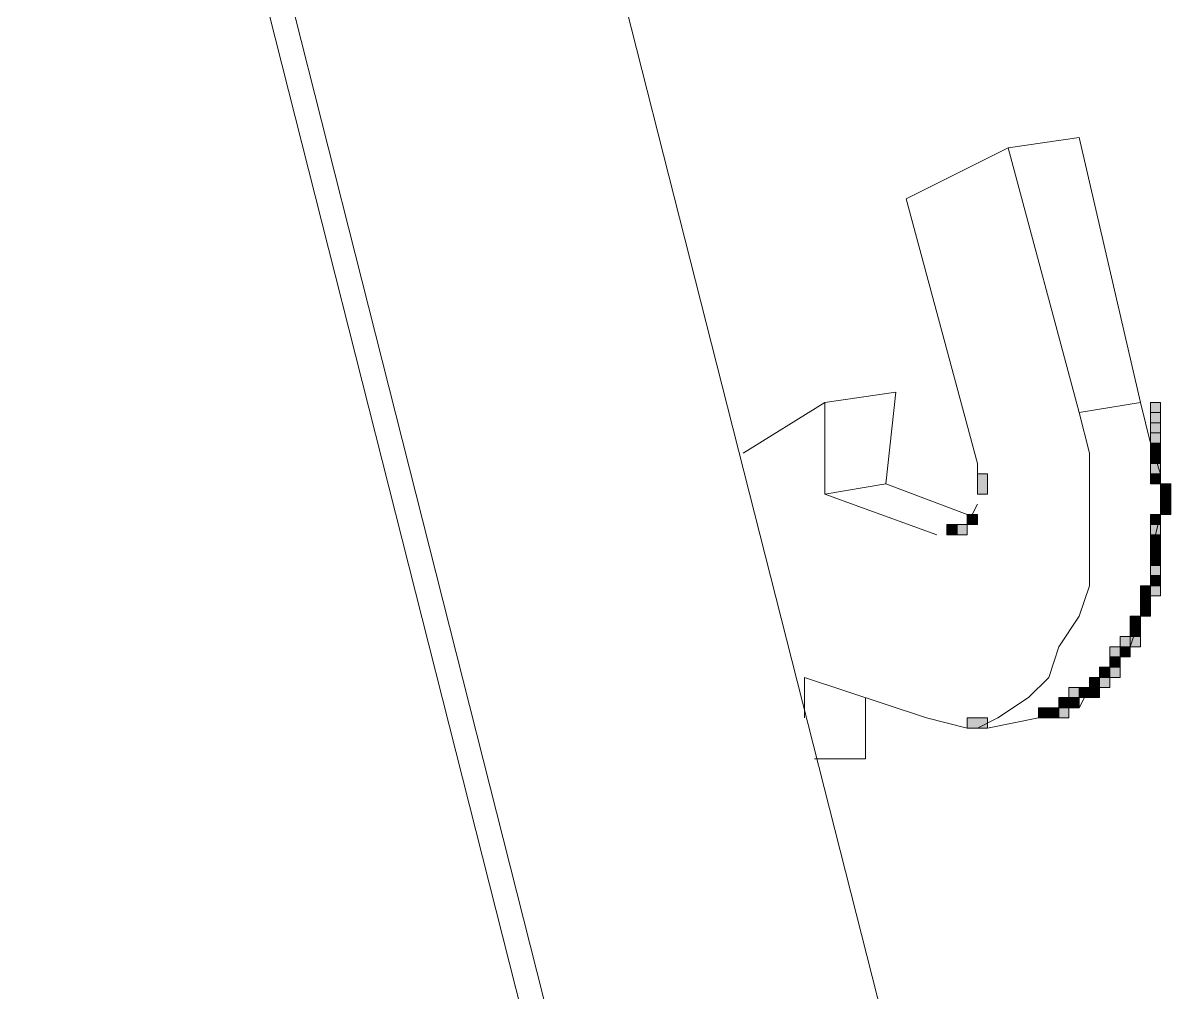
# Model space of a CAD drawing. Header units: inches. Extents: x 11 to 682, y 148 to 1119.
# Drawn here: x 596.9 to 603.69, y 363.24 to 368.96 of the extents above; entities that cross this region are included whole.
import ezdxf

# ---------------------------------------------------------------- set-up
doc = ezdxf.new("R2010")
doc.units = ezdxf.units.IN
doc.header["$MEASUREMENT"] = 0
doc.layers.add('图层 1', color=7, linetype='Continuous')

msp = doc.modelspace()

# ---------------------------------------------------------------- hatches: boundary and pattern name
at = {"layer": '图层 1', "true_color": 0xffffff}
h = msp.add_hatch(color=7, dxfattribs=at)
h.dxf.hatch_style = 2
h.paths.add_polyline_path([(603.54, 366.5996), (603.5996, 366.5996), (603.5996, 366.7197), (603.54, 366.7197)])
h = msp.add_hatch(color=7, dxfattribs=at)
h.dxf.hatch_style = 2
h.paths.add_polyline_path([(603.54, 366.54), (603.5996, 366.54), (603.5996, 366.6602), (603.54, 366.6602)])
h = msp.add_hatch(color=7, dxfattribs=at)
h.dxf.hatch_style = 2
h.paths.add_polyline_path([(603.54, 366.4805), (603.5996, 366.4805), (603.5996, 366.5996), (603.54, 366.5996)])
h = msp.add_hatch(color=7, dxfattribs=at)
h.dxf.hatch_style = 2
h.paths.add_polyline_path([(603.54, 366.4199), (603.5996, 366.4199), (603.5996, 366.54), (603.54, 366.54)])
h = msp.add_hatch(color=7, dxfattribs=at)
h.dxf.hatch_style = 2
h.paths.add_polyline_path([(603.54, 366.3604), (603.5996, 366.3604), (603.5996, 366.4805), (603.54, 366.4805)])
h = msp.add_hatch(color=7, dxfattribs=at)
h.dxf.hatch_style = 2
h.paths.add_polyline_path([(603.54, 366.4199), (603.5996, 366.4199), (603.5996, 366.4805), (603.54, 366.4805)])
h = msp.add_hatch(color=7, dxfattribs=at)
h.dxf.hatch_style = 2
h.paths.add_polyline_path([(603.54, 366.4199), (603.5996, 366.4199), (603.5996, 366.4805), (603.54, 366.4805)])
h = msp.add_hatch(color=7, dxfattribs=at)
h.dxf.hatch_style = 2
h.paths.add_polyline_path([(603.54, 366.4199), (603.5996, 366.4199), (603.5996, 366.4805), (603.54, 366.4805)])
h = msp.add_hatch(color=7, dxfattribs=at)
h.dxf.hatch_style = 2
h.paths.add_polyline_path([(603.54, 366.4199), (603.5996, 366.4199), (603.5996, 366.4805), (603.54, 366.4805)])
h = msp.add_hatch(color=7, dxfattribs=at)
h.dxf.hatch_style = 2
h.paths.add_polyline_path([(603.54, 366.4199), (603.5996, 366.4199), (603.5996, 366.4805), (603.54, 366.4805)])
h = msp.add_hatch(color=7, dxfattribs=at)
h.dxf.hatch_style = 2
h.paths.add_polyline_path([(603.54, 366.2402), (603.5996, 366.2402), (603.5996, 366.4199), (603.54, 366.4199)])
h = msp.add_hatch(color=7, dxfattribs=at)
h.dxf.hatch_style = 2
h.paths.add_polyline_path([(603.54, 366.3604), (603.5996, 366.3604), (603.5996, 366.4199), (603.54, 366.4199)])
h = msp.add_hatch(color=7, dxfattribs=at)
h.dxf.hatch_style = 2
h.paths.add_polyline_path([(603.54, 366.3604), (603.5996, 366.3604), (603.5996, 366.4199), (603.54, 366.4199)])
h = msp.add_hatch(color=7, dxfattribs=at)
h.dxf.hatch_style = 2
h.paths.add_polyline_path([(602.5195, 366.1797), (602.5801, 366.1797), (602.5801, 366.2998), (602.5195, 366.2998)])
h = msp.add_hatch(color=7, dxfattribs=at)
h.dxf.hatch_style = 2
h.paths.add_polyline_path([(603.54, 366.2402), (603.5996, 366.2402), (603.5996, 366.2998), (603.54, 366.2998)])
h = msp.add_hatch(color=7, dxfattribs=at)
h.dxf.hatch_style = 2
h.paths.add_polyline_path([(603.5996, 366.1201), (603.6602, 366.1201), (603.6602, 366.2402), (603.5996, 366.2402)])
h = msp.add_hatch(color=7, dxfattribs=at)
h.dxf.hatch_style = 2
h.paths.add_polyline_path([(603.5996, 366.1797), (603.6602, 366.1797), (603.6602, 366.2402), (603.5996, 366.2402)])
h = msp.add_hatch(color=7, dxfattribs=at)
h.dxf.hatch_style = 2
h.paths.add_polyline_path([(603.5996, 366.1797), (603.6602, 366.1797), (603.6602, 366.2402), (603.5996, 366.2402)])
h = msp.add_hatch(color=7, dxfattribs=at)
h.dxf.hatch_style = 2
h.paths.add_polyline_path([(603.5996, 366.0596), (603.6602, 366.0596), (603.6602, 366.1797), (603.5996, 366.1797)])
h = msp.add_hatch(color=7, dxfattribs=at)
h.dxf.hatch_style = 2
h.paths.add_polyline_path([(603.5996, 366.1201), (603.6602, 366.1201), (603.6602, 366.1797), (603.5996, 366.1797)])
h = msp.add_hatch(color=7, dxfattribs=at)
h.dxf.hatch_style = 2
h.paths.add_polyline_path([(603.5996, 366.1201), (603.6602, 366.1201), (603.6602, 366.1797), (603.5996, 366.1797)])
h = msp.add_hatch(color=7, dxfattribs=at)
h.dxf.hatch_style = 2
h.paths.add_polyline_path([(603.5996, 366.1201), (603.6602, 366.1201), (603.6602, 366.1797), (603.5996, 366.1797)])
h = msp.add_hatch(color=7, dxfattribs=at)
h.dxf.hatch_style = 2
h.paths.add_polyline_path([(603.5996, 366.1201), (603.6602, 366.1201), (603.6602, 366.1797), (603.5996, 366.1797)])
h = msp.add_hatch(color=7, dxfattribs=at)
h.dxf.hatch_style = 2
h.paths.add_polyline_path([(603.5996, 366.1201), (603.6602, 366.1201), (603.6602, 366.1797), (603.5996, 366.1797)])
h = msp.add_hatch(color=7, dxfattribs=at)
h.dxf.hatch_style = 2
h.paths.add_polyline_path([(603.5996, 366.0596), (603.6602, 366.0596), (603.6602, 366.1201), (603.5996, 366.1201)])
h = msp.add_hatch(color=7, dxfattribs=at)
h.dxf.hatch_style = 2
h.paths.add_polyline_path([(603.5996, 366.0596), (603.6602, 366.0596), (603.6602, 366.1201), (603.5996, 366.1201)])
h = msp.add_hatch(color=7, dxfattribs=at)
h.dxf.hatch_style = 2
h.paths.add_polyline_path([(602.46, 366), (602.5195, 366), (602.5195, 366.0596), (602.46, 366.0596)])
h = msp.add_hatch(color=7, dxfattribs=at)
h.dxf.hatch_style = 2
h.paths.add_polyline_path([(602.46, 366), (602.5195, 366), (602.5195, 366.0596), (602.46, 366.0596)])
h = msp.add_hatch(color=7, dxfattribs=at)
h.dxf.hatch_style = 2
h.paths.add_polyline_path([(602.46, 366), (602.5195, 366), (602.5195, 366.0596), (602.46, 366.0596)])
h = msp.add_hatch(color=7, dxfattribs=at)
h.dxf.hatch_style = 2
h.paths.add_polyline_path([(602.46, 366), (602.5195, 366), (602.5195, 366.0596), (602.46, 366.0596)])
h = msp.add_hatch(color=7, dxfattribs=at)
h.dxf.hatch_style = 2
h.paths.add_polyline_path([(603.54, 365.8799), (603.5996, 365.8799), (603.5996, 366.0596), (603.54, 366.0596)])
h = msp.add_hatch(color=7, dxfattribs=at)
h.dxf.hatch_style = 2
h.paths.add_polyline_path([(603.54, 366), (603.5996, 366), (603.5996, 366.0596), (603.54, 366.0596)])
h = msp.add_hatch(color=7, dxfattribs=at)
h.dxf.hatch_style = 2
h.paths.add_polyline_path([(602.3398, 365.9404), (602.4004, 365.9404), (602.4004, 366), (602.3398, 366)])
h = msp.add_hatch(color=7, dxfattribs=at)
h.dxf.hatch_style = 2
h.paths.add_polyline_path([(602.3398, 365.9404), (602.46, 365.9404), (602.46, 366), (602.3398, 366)])
h = msp.add_hatch(color=7, dxfattribs=at)
h.dxf.hatch_style = 2
h.paths.add_polyline_path([(603.54, 365.8203), (603.5996, 365.8203), (603.5996, 365.9404), (603.54, 365.9404)])
h = msp.add_hatch(color=7, dxfattribs=at)
h.dxf.hatch_style = 2
h.paths.add_polyline_path([(603.54, 365.8799), (603.5996, 365.8799), (603.5996, 365.9404), (603.54, 365.9404)])
h = msp.add_hatch(color=7, dxfattribs=at)
h.dxf.hatch_style = 2
h.paths.add_polyline_path([(603.54, 365.8799), (603.5996, 365.8799), (603.5996, 365.9404), (603.54, 365.9404)])
h = msp.add_hatch(color=7, dxfattribs=at)
h.dxf.hatch_style = 2
h.paths.add_polyline_path([(603.54, 365.8799), (603.5996, 365.8799), (603.5996, 365.9404), (603.54, 365.9404)])
h = msp.add_hatch(color=7, dxfattribs=at)
h.dxf.hatch_style = 2
h.paths.add_polyline_path([(603.54, 365.7598), (603.5996, 365.7598), (603.5996, 365.8799), (603.54, 365.8799)])
h = msp.add_hatch(color=7, dxfattribs=at)
h.dxf.hatch_style = 2
h.paths.add_polyline_path([(603.54, 365.8203), (603.5996, 365.8203), (603.5996, 365.8799), (603.54, 365.8799)])
h = msp.add_hatch(color=7, dxfattribs=at)
h.dxf.hatch_style = 2
h.paths.add_polyline_path([(603.54, 365.8203), (603.5996, 365.8203), (603.5996, 365.8799), (603.54, 365.8799)])
h = msp.add_hatch(color=7, dxfattribs=at)
h.dxf.hatch_style = 2
h.paths.add_polyline_path([(603.54, 365.8203), (603.5996, 365.8203), (603.5996, 365.8799), (603.54, 365.8799)])
h = msp.add_hatch(color=7, dxfattribs=at)
h.dxf.hatch_style = 2
h.paths.add_polyline_path([(603.54, 365.8203), (603.5996, 365.8203), (603.5996, 365.8799), (603.54, 365.8799)])
h = msp.add_hatch(color=7, dxfattribs=at)
h.dxf.hatch_style = 2
h.paths.add_polyline_path([(603.54, 365.8203), (603.5996, 365.8203), (603.5996, 365.8799), (603.54, 365.8799)])
h = msp.add_hatch(color=7, dxfattribs=at)
h.dxf.hatch_style = 2
h.paths.add_polyline_path([(603.54, 365.8203), (603.5996, 365.8203), (603.5996, 365.8799), (603.54, 365.8799)])
h = msp.add_hatch(color=7, dxfattribs=at)
h.dxf.hatch_style = 2
h.paths.add_polyline_path([(603.54, 365.8203), (603.5996, 365.8203), (603.5996, 365.8799), (603.54, 365.8799)])
h = msp.add_hatch(color=7, dxfattribs=at)
h.dxf.hatch_style = 2
h.paths.add_polyline_path([(603.54, 365.8203), (603.5996, 365.8203), (603.5996, 365.8799), (603.54, 365.8799)])
h = msp.add_hatch(color=7, dxfattribs=at)
h.dxf.hatch_style = 2
h.paths.add_polyline_path([(603.54, 365.7002), (603.5996, 365.7002), (603.5996, 365.8203), (603.54, 365.8203)])
h = msp.add_hatch(color=7, dxfattribs=at)
h.dxf.hatch_style = 2
h.paths.add_polyline_path([(603.54, 365.7598), (603.5996, 365.7598), (603.5996, 365.8203), (603.54, 365.8203)])
h = msp.add_hatch(color=7, dxfattribs=at)
h.dxf.hatch_style = 2
h.paths.add_polyline_path([(603.54, 365.6396), (603.5996, 365.6396), (603.5996, 365.7598), (603.54, 365.7598)])
h = msp.add_hatch(color=7, dxfattribs=at)
h.dxf.hatch_style = 2
h.paths.add_polyline_path([(603.4805, 365.5195), (603.54, 365.5195), (603.54, 365.6396), (603.4805, 365.6396)])
h = msp.add_hatch(color=7, dxfattribs=at)
h.dxf.hatch_style = 2
h.paths.add_polyline_path([(603.4805, 365.5801), (603.54, 365.5801), (603.54, 365.6396), (603.4805, 365.6396)])
h = msp.add_hatch(color=7, dxfattribs=at)
h.dxf.hatch_style = 2
h.paths.add_polyline_path([(603.4805, 365.5801), (603.54, 365.5801), (603.54, 365.6396), (603.4805, 365.6396)])
h = msp.add_hatch(color=7, dxfattribs=at)
h.dxf.hatch_style = 2
h.paths.add_polyline_path([(603.4805, 365.5801), (603.54, 365.5801), (603.54, 365.6396), (603.4805, 365.6396)])
h = msp.add_hatch(color=7, dxfattribs=at)
h.dxf.hatch_style = 2
h.paths.add_polyline_path([(603.4805, 365.5801), (603.54, 365.5801), (603.54, 365.6396), (603.4805, 365.6396)])
h = msp.add_hatch(color=7, dxfattribs=at)
h.dxf.hatch_style = 2
h.paths.add_polyline_path([(603.4805, 365.5801), (603.54, 365.5801), (603.54, 365.6396), (603.4805, 365.6396)])
h = msp.add_hatch(color=7, dxfattribs=at)
h.dxf.hatch_style = 2
h.paths.add_polyline_path([(603.4805, 365.5801), (603.54, 365.5801), (603.54, 365.6396), (603.4805, 365.6396)])
h = msp.add_hatch(color=7, dxfattribs=at)
h.dxf.hatch_style = 2
h.paths.add_polyline_path([(603.4805, 365.5801), (603.54, 365.5801), (603.54, 365.6396), (603.4805, 365.6396)])
h = msp.add_hatch(color=7, dxfattribs=at)
h.dxf.hatch_style = 2
h.paths.add_polyline_path([(603.4805, 365.5801), (603.54, 365.5801), (603.54, 365.6396), (603.4805, 365.6396)])
h = msp.add_hatch(color=7, dxfattribs=at)
h.dxf.hatch_style = 2
h.paths.add_polyline_path([(603.4805, 365.5801), (603.54, 365.5801), (603.54, 365.6396), (603.4805, 365.6396)])
h = msp.add_hatch(color=7, dxfattribs=at)
h.dxf.hatch_style = 2
h.paths.add_polyline_path([(603.4805, 365.5801), (603.5996, 365.5801), (603.5996, 365.6396), (603.4805, 365.6396)])
h = msp.add_hatch(color=7, dxfattribs=at)
h.dxf.hatch_style = 2
h.paths.add_polyline_path([(603.54, 365.6396), (603.5996, 365.6396), (603.5996, 365.7002), (603.54, 365.7002)])
h = msp.add_hatch(color=7, dxfattribs=at)
h.dxf.hatch_style = 2
h.paths.add_polyline_path([(603.4805, 365.46), (603.54, 365.46), (603.54, 365.5801), (603.4805, 365.5801)])
h = msp.add_hatch(color=7, dxfattribs=at)
h.dxf.hatch_style = 2
h.paths.add_polyline_path([(603.4805, 365.5195), (603.54, 365.5195), (603.54, 365.5801), (603.4805, 365.5801)])
h = msp.add_hatch(color=7, dxfattribs=at)
h.dxf.hatch_style = 2
h.paths.add_polyline_path([(603.4805, 365.46), (603.54, 365.46), (603.54, 365.5195), (603.4805, 365.5195)])
h = msp.add_hatch(color=7, dxfattribs=at)
h.dxf.hatch_style = 2
h.paths.add_polyline_path([(603.4805, 365.46), (603.54, 365.46), (603.54, 365.5195), (603.4805, 365.5195)])
h = msp.add_hatch(color=7, dxfattribs=at)
h.dxf.hatch_style = 2
h.paths.add_polyline_path([(603.4199, 365.3398), (603.4805, 365.3398), (603.4805, 365.46), (603.4199, 365.46)])
h = msp.add_hatch(color=7, dxfattribs=at)
h.dxf.hatch_style = 2
h.paths.add_polyline_path([(603.4199, 365.4004), (603.4805, 365.4004), (603.4805, 365.46), (603.4199, 365.46)])
h = msp.add_hatch(color=7, dxfattribs=at)
h.dxf.hatch_style = 2
h.paths.add_polyline_path([(603.4199, 365.4004), (603.4805, 365.4004), (603.4805, 365.46), (603.4199, 365.46)])
h = msp.add_hatch(color=7, dxfattribs=at)
h.dxf.hatch_style = 2
h.paths.add_polyline_path([(603.4199, 365.4004), (603.4805, 365.4004), (603.4805, 365.46), (603.4199, 365.46)])
h = msp.add_hatch(color=7, dxfattribs=at)
h.dxf.hatch_style = 2
h.paths.add_polyline_path([(603.4199, 365.3398), (603.4805, 365.3398), (603.4805, 365.4004), (603.4199, 365.4004)])
h = msp.add_hatch(color=7, dxfattribs=at)
h.dxf.hatch_style = 2
h.paths.add_polyline_path([(603.4199, 365.3398), (603.4805, 365.3398), (603.4805, 365.4004), (603.4199, 365.4004)])
h = msp.add_hatch(color=7, dxfattribs=at)
h.dxf.hatch_style = 2
h.paths.add_polyline_path([(603.4199, 365.3398), (603.4805, 365.3398), (603.4805, 365.4004), (603.4199, 365.4004)])
h = msp.add_hatch(color=7, dxfattribs=at)
h.dxf.hatch_style = 2
h.paths.add_polyline_path([(603.4199, 365.3398), (603.4805, 365.3398), (603.4805, 365.4004), (603.4199, 365.4004)])
h = msp.add_hatch(color=7, dxfattribs=at)
h.dxf.hatch_style = 2
h.paths.add_polyline_path([(603.4199, 365.3398), (603.4805, 365.3398), (603.4805, 365.4004), (603.4199, 365.4004)])
h = msp.add_hatch(color=7, dxfattribs=at)
h.dxf.hatch_style = 2
h.paths.add_polyline_path([(603.4199, 365.3398), (603.4805, 365.3398), (603.4805, 365.4004), (603.4199, 365.4004)])
h = msp.add_hatch(color=7, dxfattribs=at)
h.dxf.hatch_style = 2
h.paths.add_polyline_path([(603.4199, 365.3398), (603.4805, 365.3398), (603.4805, 365.4004), (603.4199, 365.4004)])
h = msp.add_hatch(color=7, dxfattribs=at)
h.dxf.hatch_style = 2
h.paths.add_polyline_path([(603.4199, 365.3398), (603.4805, 365.3398), (603.4805, 365.4004), (603.4199, 365.4004)])
h = msp.add_hatch(color=7, dxfattribs=at)
h.dxf.hatch_style = 2
h.paths.add_polyline_path([(603.4199, 365.3398), (603.4805, 365.3398), (603.4805, 365.4004), (603.4199, 365.4004)])
h = msp.add_hatch(color=7, dxfattribs=at)
h.dxf.hatch_style = 2
h.paths.add_polyline_path([(603.4199, 365.3398), (603.4805, 365.3398), (603.4805, 365.4004), (603.4199, 365.4004)])
h = msp.add_hatch(color=7, dxfattribs=at)
h.dxf.hatch_style = 2
h.paths.add_polyline_path([(603.4199, 365.3398), (603.4805, 365.3398), (603.4805, 365.4004), (603.4199, 365.4004)])
h = msp.add_hatch(color=7, dxfattribs=at)
h.dxf.hatch_style = 2
h.paths.add_polyline_path([(603.4199, 365.3398), (603.4805, 365.3398), (603.4805, 365.4004), (603.4199, 365.4004)])
h = msp.add_hatch(color=7, dxfattribs=at)
h.dxf.hatch_style = 2
h.paths.add_polyline_path([(603.3604, 365.2197), (603.4199, 365.2197), (603.4199, 365.3398), (603.3604, 365.3398)])
h = msp.add_hatch(color=7, dxfattribs=at)
h.dxf.hatch_style = 2
h.paths.add_polyline_path([(603.3604, 365.2803), (603.4805, 365.2803), (603.4805, 365.3398), (603.3604, 365.3398)])
h = msp.add_hatch(color=7, dxfattribs=at)
h.dxf.hatch_style = 2
h.paths.add_polyline_path([(603.2998, 365.1602), (603.3604, 365.1602), (603.3604, 365.2803), (603.2998, 365.2803)])
h = msp.add_hatch(color=7, dxfattribs=at)
h.dxf.hatch_style = 2
h.paths.add_polyline_path([(603.3604, 365.2197), (603.4199, 365.2197), (603.4199, 365.2803), (603.3604, 365.2803)])
h = msp.add_hatch(color=7, dxfattribs=at)
h.dxf.hatch_style = 2
h.paths.add_polyline_path([(603.3604, 365.2197), (603.4199, 365.2197), (603.4199, 365.2803), (603.3604, 365.2803)])
h = msp.add_hatch(color=7, dxfattribs=at)
h.dxf.hatch_style = 2
h.paths.add_polyline_path([(603.3604, 365.2197), (603.4199, 365.2197), (603.4199, 365.2803), (603.3604, 365.2803)])
h = msp.add_hatch(color=7, dxfattribs=at)
h.dxf.hatch_style = 2
h.paths.add_polyline_path([(603.2402, 365.04), (603.2998, 365.04), (603.2998, 365.1602), (603.2402, 365.1602)])
h = msp.add_hatch(color=7, dxfattribs=at)
h.dxf.hatch_style = 2
h.paths.add_polyline_path([(603.2402, 365.0996), (603.2998, 365.0996), (603.2998, 365.1602), (603.2402, 365.1602)])
h = msp.add_hatch(color=7, dxfattribs=at)
h.dxf.hatch_style = 2
h.paths.add_polyline_path([(603.2402, 365.0996), (603.3604, 365.0996), (603.3604, 365.1602), (603.2402, 365.1602)])
h = msp.add_hatch(color=7, dxfattribs=at)
h.dxf.hatch_style = 2
h.paths.add_polyline_path([(603.2998, 365.0996), (603.3604, 365.0996), (603.3604, 365.2197), (603.2998, 365.2197)])
h = msp.add_hatch(color=7, dxfattribs=at)
h.dxf.hatch_style = 2
h.paths.add_polyline_path([(603.2998, 365.1602), (603.3604, 365.1602), (603.3604, 365.2197), (603.2998, 365.2197)])
h = msp.add_hatch(color=7, dxfattribs=at)
h.dxf.hatch_style = 2
h.paths.add_polyline_path([(603.2998, 365.1602), (603.3604, 365.1602), (603.3604, 365.2197), (603.2998, 365.2197)])
h = msp.add_hatch(color=7, dxfattribs=at)
h.dxf.hatch_style = 2
h.paths.add_polyline_path([(603.2998, 365.1602), (603.3604, 365.1602), (603.3604, 365.2197), (603.2998, 365.2197)])
h = msp.add_hatch(color=7, dxfattribs=at)
h.dxf.hatch_style = 2
h.paths.add_polyline_path([(603.2998, 365.1602), (603.3604, 365.1602), (603.3604, 365.2197), (603.2998, 365.2197)])
h = msp.add_hatch(color=7, dxfattribs=at)
h.dxf.hatch_style = 2
h.paths.add_polyline_path([(603.2998, 365.1602), (603.3604, 365.1602), (603.3604, 365.2197), (603.2998, 365.2197)])
h = msp.add_hatch(color=7, dxfattribs=at)
h.dxf.hatch_style = 2
h.paths.add_polyline_path([(603.2998, 365.1602), (603.3604, 365.1602), (603.3604, 365.2197), (603.2998, 365.2197)])
h = msp.add_hatch(color=7, dxfattribs=at)
h.dxf.hatch_style = 2
h.paths.add_polyline_path([(603.2998, 365.1602), (603.3604, 365.1602), (603.3604, 365.2197), (603.2998, 365.2197)])
h = msp.add_hatch(color=7, dxfattribs=at)
h.dxf.hatch_style = 2
h.paths.add_polyline_path([(603.2998, 365.1602), (603.3604, 365.1602), (603.3604, 365.2197), (603.2998, 365.2197)])
h = msp.add_hatch(color=7, dxfattribs=at)
h.dxf.hatch_style = 2
h.paths.add_polyline_path([(603.2998, 365.1602), (603.3604, 365.1602), (603.3604, 365.2197), (603.2998, 365.2197)])
h = msp.add_hatch(color=7, dxfattribs=at)
h.dxf.hatch_style = 2
h.paths.add_polyline_path([(603.2998, 365.1602), (603.3604, 365.1602), (603.3604, 365.2197), (603.2998, 365.2197)])
h = msp.add_hatch(color=7, dxfattribs=at)
h.dxf.hatch_style = 2
h.paths.add_polyline_path([(603.2998, 365.1602), (603.3604, 365.1602), (603.3604, 365.2197), (603.2998, 365.2197)])
h = msp.add_hatch(color=7, dxfattribs=at)
h.dxf.hatch_style = 2
h.paths.add_polyline_path([(603.1797, 364.9805), (603.2402, 364.9805), (603.2402, 365.0996), (603.1797, 365.0996)])
h = msp.add_hatch(color=7, dxfattribs=at)
h.dxf.hatch_style = 2
h.paths.add_polyline_path([(603.1797, 365.04), (603.2402, 365.04), (603.2402, 365.0996), (603.1797, 365.0996)])
h = msp.add_hatch(color=7, dxfattribs=at)
h.dxf.hatch_style = 2
h.paths.add_polyline_path([(603.1797, 365.04), (603.2402, 365.04), (603.2402, 365.0996), (603.1797, 365.0996)])
h = msp.add_hatch(color=7, dxfattribs=at)
h.dxf.hatch_style = 2
h.paths.add_polyline_path([(603.1797, 365.04), (603.2998, 365.04), (603.2998, 365.0996), (603.1797, 365.0996)])
h = msp.add_hatch(color=7, dxfattribs=at)
h.dxf.hatch_style = 2
h.paths.add_polyline_path([(603.0596, 364.9199), (603.1201, 364.9199), (603.1201, 365.04), (603.0596, 365.04)])
h = msp.add_hatch(color=7, dxfattribs=at)
h.dxf.hatch_style = 2
h.paths.add_polyline_path([(603.1201, 364.9805), (603.1797, 364.9805), (603.1797, 365.04), (603.1201, 365.04)])
h = msp.add_hatch(color=7, dxfattribs=at)
h.dxf.hatch_style = 2
h.paths.add_polyline_path([(603.1201, 364.9805), (603.1797, 364.9805), (603.1797, 365.04), (603.1201, 365.04)])
h = msp.add_hatch(color=7, dxfattribs=at)
h.dxf.hatch_style = 2
h.paths.add_polyline_path([(603.1201, 364.9805), (603.1797, 364.9805), (603.1797, 365.04), (603.1201, 365.04)])
h = msp.add_hatch(color=7, dxfattribs=at)
h.dxf.hatch_style = 2
h.paths.add_polyline_path([(603.1201, 364.9805), (603.1797, 364.9805), (603.1797, 365.04), (603.1201, 365.04)])
h = msp.add_hatch(color=7, dxfattribs=at)
h.dxf.hatch_style = 2
h.paths.add_polyline_path([(603.1201, 364.9805), (603.1797, 364.9805), (603.1797, 365.04), (603.1201, 365.04)])
h = msp.add_hatch(color=7, dxfattribs=at)
h.dxf.hatch_style = 2
h.paths.add_polyline_path([(603.1201, 364.9805), (603.1797, 364.9805), (603.1797, 365.04), (603.1201, 365.04)])
h = msp.add_hatch(color=7, dxfattribs=at)
h.dxf.hatch_style = 2
h.paths.add_polyline_path([(603.1201, 364.9805), (603.2402, 364.9805), (603.2402, 365.04), (603.1201, 365.04)])
h = msp.add_hatch(color=7, dxfattribs=at)
h.dxf.hatch_style = 2
h.paths.add_polyline_path([(603.1797, 364.9805), (603.2402, 364.9805), (603.2402, 365.04), (603.1797, 365.04)])
h = msp.add_hatch(color=7, dxfattribs=at)
h.dxf.hatch_style = 2
h.paths.add_polyline_path([(603.1797, 364.9805), (603.2402, 364.9805), (603.2402, 365.04), (603.1797, 365.04)])
h = msp.add_hatch(color=7, dxfattribs=at)
h.dxf.hatch_style = 2
h.paths.add_polyline_path([(603.1797, 364.9805), (603.2402, 364.9805), (603.2402, 365.04), (603.1797, 365.04)])
h = msp.add_hatch(color=7, dxfattribs=at)
h.dxf.hatch_style = 2
h.paths.add_polyline_path([(603.1797, 364.9805), (603.2402, 364.9805), (603.2402, 365.04), (603.1797, 365.04)])
h = msp.add_hatch(color=7, dxfattribs=at)
h.dxf.hatch_style = 2
h.paths.add_polyline_path([(603.1797, 364.9805), (603.2402, 364.9805), (603.2402, 365.04), (603.1797, 365.04)])
h = msp.add_hatch(color=7, dxfattribs=at)
h.dxf.hatch_style = 2
h.paths.add_polyline_path([(603.1797, 364.9805), (603.2402, 364.9805), (603.2402, 365.04), (603.1797, 365.04)])
h = msp.add_hatch(color=7, dxfattribs=at)
h.dxf.hatch_style = 2
h.paths.add_polyline_path([(603.1797, 364.9805), (603.2402, 364.9805), (603.2402, 365.04), (603.1797, 365.04)])
h = msp.add_hatch(color=7, dxfattribs=at)
h.dxf.hatch_style = 2
h.paths.add_polyline_path([(603, 364.9199), (603.0596, 364.9199), (603.0596, 364.9805), (603, 364.9805)])
h = msp.add_hatch(color=7, dxfattribs=at)
h.dxf.hatch_style = 2
h.paths.add_polyline_path([(603, 364.9199), (603.0596, 364.9199), (603.0596, 364.9805), (603, 364.9805)])
h = msp.add_hatch(color=7, dxfattribs=at)
h.dxf.hatch_style = 2
h.paths.add_polyline_path([(603, 364.9199), (603.0596, 364.9199), (603.0596, 364.9805), (603, 364.9805)])
h = msp.add_hatch(color=7, dxfattribs=at)
h.dxf.hatch_style = 2
h.paths.add_polyline_path([(603, 364.9199), (603.1201, 364.9199), (603.1201, 364.9805), (603, 364.9805)])
h = msp.add_hatch(color=7, dxfattribs=at)
h.dxf.hatch_style = 2
h.paths.add_polyline_path([(603.0596, 364.9199), (603.1201, 364.9199), (603.1201, 364.9805), (603.0596, 364.9805)])
h = msp.add_hatch(color=7, dxfattribs=at)
h.dxf.hatch_style = 2
h.paths.add_polyline_path([(602.8799, 364.8604), (602.9404, 364.8604), (602.9404, 364.9199), (602.8799, 364.9199)])
h = msp.add_hatch(color=7, dxfattribs=at)
h.dxf.hatch_style = 2
h.paths.add_polyline_path([(602.8799, 364.8604), (602.9404, 364.8604), (602.9404, 364.9199), (602.8799, 364.9199)])
h = msp.add_hatch(color=7, dxfattribs=at)
h.dxf.hatch_style = 2
h.paths.add_polyline_path([(602.8799, 364.8604), (603, 364.8604), (603, 364.9199), (602.8799, 364.9199)])
h = msp.add_hatch(color=7, dxfattribs=at)
h.dxf.hatch_style = 2
h.paths.add_polyline_path([(602.9404, 364.8604), (603, 364.8604), (603, 364.9199), (602.9404, 364.9199)])
h = msp.add_hatch(color=7, dxfattribs=at)
h.dxf.hatch_style = 2
h.paths.add_polyline_path([(602.9404, 364.8604), (603, 364.8604), (603, 364.9199), (602.9404, 364.9199)])
h = msp.add_hatch(color=7, dxfattribs=at)
h.dxf.hatch_style = 2
h.paths.add_polyline_path([(602.9404, 364.8604), (603, 364.8604), (603, 364.9199), (602.9404, 364.9199)])
h = msp.add_hatch(color=7, dxfattribs=at)
h.dxf.hatch_style = 2
h.paths.add_polyline_path([(602.9404, 364.8604), (603.0596, 364.8604), (603.0596, 364.9199), (602.9404, 364.9199)])
h = msp.add_hatch(color=7, dxfattribs=at)
h.dxf.hatch_style = 2
h.paths.add_polyline_path([(602.46, 364.7998), (602.5801, 364.7998), (602.5801, 364.8604), (602.46, 364.8604)])

# ---------------------------------------------------------------- linework, layer by layer
at = {"layer": '图层 1', "color": 7, "lineweight": 18, "true_color": 0xffffff}
for points in [[(584.46, 423.8398), (608.04, 330.7197)], [(584.6406, 423.7197), (608.2197, 330.5996)], [(586.5605, 423.7197), (610.2002, 330.6602)], [(602.0996, 367.9199), (602.7002, 368.2197)], [(602.7002, 368.2197), (603.1201, 368.2803)], [(602.7002, 368.2197), (603.1201, 366.6602)], [(603.1201, 368.2803), (603.4805, 366.7197)], [(603.1201, 368.2803), (603.4805, 366.7197)], [(602.0996, 367.9199), (602.5195, 366.3604)], [(601.6201, 366.7197), (602.04, 366.7803)], [(601.9805, 366.2402), (602.04, 366.7803)], [(601.9805, 366.2402), (602.04, 366.7803)], [(601.1396, 366.4199), (601.6201, 366.7197)], [(601.6201, 366.1797), (601.6201, 366.7197)], [(603.1201, 366.6602), (603.4805, 366.7197)], [(603.1201, 366.6602), (603.1797, 366.4199)], [(603.4805, 366.7197), (603.54, 366.4795)], [(603.54, 366.4805), (603.5996, 366.2998)], [(602.5195, 364.7998), (602.6396, 364.8604), (602.8203, 364.9805), (602.9404, 365.0996), (603, 365.2803), (603.1201, 365.46), (603.1797, 365.6396), (603.1797, 365.8799), (603.1797, 366.1797), (603.1797, 366.4199)], [(602.5195, 366.3604), (602.5195, 366.2402)], [(602.8799, 364.8604), (603, 364.9199), (603.1201, 364.9199), (603.1797, 365.04), (603.2998, 365.1602), (603.4199, 365.2803), (603.4805, 365.46), (603.54, 365.6396), (603.54, 365.8203), (603.5996, 366.0596), (603.5996, 366.2998)], [(601.6201, 366.1797), (601.9805, 366.2402)], [(601.6201, 366.1797), (602.2803, 365.9404)], [(601.9805, 366.2402), (602.46, 366.0596)], [(601.9805, 366.2402), (602.46, 366.0596)], [(602.46, 366), (602.5195, 366.1201)], [(601.5, 364.8604), (601.5, 365.0996)], [(601.5, 365.0996), (602.2197, 364.8604)], [(602.2197, 364.8604), (602.46, 364.7998)], [(602.5801, 364.7998), (602.8799, 364.8604)], [(601.5605, 364.6201), (601.8604, 364.6201)]]:
    msp.add_lwpolyline(points, dxfattribs=at)
at = {"layer": '图层 1', "lineweight": 0}
for points in [[(603.54, 366.5996), (603.5996, 366.5996), (603.5996, 366.7197), (603.54, 366.7197), (603.54, 366.5996)], [(603.54, 366.54), (603.5996, 366.54), (603.5996, 366.6602), (603.54, 366.6602), (603.54, 366.54)], [(603.54, 366.4805), (603.5996, 366.4805), (603.5996, 366.5996), (603.54, 366.5996), (603.54, 366.4805)], [(603.54, 366.4199), (603.5996, 366.4199), (603.5996, 366.54), (603.54, 366.54), (603.54, 366.4199)], [(603.54, 366.3604), (603.5996, 366.3604), (603.5996, 366.4805), (603.54, 366.4805), (603.54, 366.3604)], [(603.54, 366.4199), (603.5996, 366.4199), (603.5996, 366.4805), (603.54, 366.4805), (603.54, 366.4199)], [(603.54, 366.4199), (603.5996, 366.4199), (603.5996, 366.4805), (603.54, 366.4805), (603.54, 366.4199)], [(603.54, 366.4199), (603.5996, 366.4199), (603.5996, 366.4805), (603.54, 366.4805), (603.54, 366.4199)], [(603.54, 366.4199), (603.5996, 366.4199), (603.5996, 366.4805), (603.54, 366.4805), (603.54, 366.4199)], [(603.54, 366.4199), (603.5996, 366.4199), (603.5996, 366.4805), (603.54, 366.4805), (603.54, 366.4199)], [(603.54, 366.2402), (603.5996, 366.2402), (603.5996, 366.4199), (603.54, 366.4199), (603.54, 366.2402)], [(603.54, 366.3604), (603.5996, 366.3604), (603.5996, 366.4199), (603.54, 366.4199), (603.54, 366.3604)], [(603.54, 366.3604), (603.5996, 366.3604), (603.5996, 366.4199), (603.54, 366.4199), (603.54, 366.3604)], [(602.5195, 366.1797), (602.5801, 366.1797), (602.5801, 366.2998), (602.5195, 366.2998), (602.5195, 366.1797)], [(603.54, 366.2402), (603.5996, 366.2402), (603.5996, 366.2998), (603.54, 366.2998), (603.54, 366.2402)], [(603.5996, 366.1201), (603.6602, 366.1201), (603.6602, 366.2402), (603.5996, 366.2402), (603.5996, 366.1201)], [(603.5996, 366.1797), (603.6602, 366.1797), (603.6602, 366.2402), (603.5996, 366.2402), (603.5996, 366.1797)], [(603.5996, 366.1797), (603.6602, 366.1797), (603.6602, 366.2402), (603.5996, 366.2402), (603.5996, 366.1797)], [(603.5996, 366.0596), (603.6602, 366.0596), (603.6602, 366.1797), (603.5996, 366.1797), (603.5996, 366.0596)], [(603.5996, 366.1201), (603.6602, 366.1201), (603.6602, 366.1797), (603.5996, 366.1797), (603.5996, 366.1201)], [(603.5996, 366.1201), (603.6602, 366.1201), (603.6602, 366.1797), (603.5996, 366.1797), (603.5996, 366.1201)], [(603.5996, 366.1201), (603.6602, 366.1201), (603.6602, 366.1797), (603.5996, 366.1797), (603.5996, 366.1201)], [(603.5996, 366.1201), (603.6602, 366.1201), (603.6602, 366.1797), (603.5996, 366.1797), (603.5996, 366.1201)], [(603.5996, 366.1201), (603.6602, 366.1201), (603.6602, 366.1797), (603.5996, 366.1797), (603.5996, 366.1201)], [(603.5996, 366.0596), (603.6602, 366.0596), (603.6602, 366.1201), (603.5996, 366.1201), (603.5996, 366.0596)], [(603.5996, 366.0596), (603.6602, 366.0596), (603.6602, 366.1201), (603.5996, 366.1201), (603.5996, 366.0596)], [(602.46, 366), (602.5195, 366), (602.5195, 366.0596), (602.46, 366.0596), (602.46, 366)], [(602.46, 366), (602.5195, 366), (602.5195, 366.0596), (602.46, 366.0596), (602.46, 366)], [(602.46, 366), (602.5195, 366), (602.5195, 366.0596), (602.46, 366.0596), (602.46, 366)], [(602.46, 366), (602.5195, 366), (602.5195, 366.0596), (602.46, 366.0596), (602.46, 366)], [(603.54, 365.8799), (603.5996, 365.8799), (603.5996, 366.0596), (603.54, 366.0596), (603.54, 365.8799)], [(603.54, 366), (603.5996, 366), (603.5996, 366.0596), (603.54, 366.0596), (603.54, 366)], [(602.3398, 365.9404), (602.4004, 365.9404), (602.4004, 366), (602.3398, 366), (602.3398, 365.9404)], [(602.3398, 365.9404), (602.46, 365.9404), (602.46, 366), (602.3398, 366), (602.3398, 365.9404)], [(603.54, 365.8203), (603.5996, 365.8203), (603.5996, 365.9404), (603.54, 365.9404), (603.54, 365.8203)], [(603.54, 365.8799), (603.5996, 365.8799), (603.5996, 365.9404), (603.54, 365.9404), (603.54, 365.8799)], [(603.54, 365.8799), (603.5996, 365.8799), (603.5996, 365.9404), (603.54, 365.9404), (603.54, 365.8799)], [(603.54, 365.8799), (603.5996, 365.8799), (603.5996, 365.9404), (603.54, 365.9404), (603.54, 365.8799)], [(603.54, 365.7598), (603.5996, 365.7598), (603.5996, 365.8799), (603.54, 365.8799), (603.54, 365.7598)], [(603.54, 365.8203), (603.5996, 365.8203), (603.5996, 365.8799), (603.54, 365.8799), (603.54, 365.8203)], [(603.54, 365.8203), (603.5996, 365.8203), (603.5996, 365.8799), (603.54, 365.8799), (603.54, 365.8203)], [(603.54, 365.8203), (603.5996, 365.8203), (603.5996, 365.8799), (603.54, 365.8799), (603.54, 365.8203)], [(603.54, 365.8203), (603.5996, 365.8203), (603.5996, 365.8799), (603.54, 365.8799), (603.54, 365.8203)], [(603.54, 365.8203), (603.5996, 365.8203), (603.5996, 365.8799), (603.54, 365.8799), (603.54, 365.8203)], [(603.54, 365.8203), (603.5996, 365.8203), (603.5996, 365.8799), (603.54, 365.8799), (603.54, 365.8203)], [(603.54, 365.8203), (603.5996, 365.8203), (603.5996, 365.8799), (603.54, 365.8799), (603.54, 365.8203)], [(603.54, 365.8203), (603.5996, 365.8203), (603.5996, 365.8799), (603.54, 365.8799), (603.54, 365.8203)], [(603.54, 365.7002), (603.5996, 365.7002), (603.5996, 365.8203), (603.54, 365.8203), (603.54, 365.7002)], [(603.54, 365.7598), (603.5996, 365.7598), (603.5996, 365.8203), (603.54, 365.8203), (603.54, 365.7598)], [(603.54, 365.6396), (603.5996, 365.6396), (603.5996, 365.7598), (603.54, 365.7598), (603.54, 365.6396)], [(603.4805, 365.5195), (603.54, 365.5195), (603.54, 365.6396), (603.4805, 365.6396), (603.4805, 365.5195)], [(603.4805, 365.5801), (603.54, 365.5801), (603.54, 365.6396), (603.4805, 365.6396), (603.4805, 365.5801)], [(603.4805, 365.5801), (603.54, 365.5801), (603.54, 365.6396), (603.4805, 365.6396), (603.4805, 365.5801)], [(603.4805, 365.5801), (603.54, 365.5801), (603.54, 365.6396), (603.4805, 365.6396), (603.4805, 365.5801)], [(603.4805, 365.5801), (603.54, 365.5801), (603.54, 365.6396), (603.4805, 365.6396), (603.4805, 365.5801)], [(603.4805, 365.5801), (603.54, 365.5801), (603.54, 365.6396), (603.4805, 365.6396), (603.4805, 365.5801)], [(603.4805, 365.5801), (603.54, 365.5801), (603.54, 365.6396), (603.4805, 365.6396), (603.4805, 365.5801)], [(603.4805, 365.5801), (603.54, 365.5801), (603.54, 365.6396), (603.4805, 365.6396), (603.4805, 365.5801)], [(603.4805, 365.5801), (603.54, 365.5801), (603.54, 365.6396), (603.4805, 365.6396), (603.4805, 365.5801)], [(603.4805, 365.5801), (603.54, 365.5801), (603.54, 365.6396), (603.4805, 365.6396), (603.4805, 365.5801)], [(603.4805, 365.5801), (603.5996, 365.5801), (603.5996, 365.6396), (603.4805, 365.6396), (603.4805, 365.5801)], [(603.54, 365.6396), (603.5996, 365.6396), (603.5996, 365.7002), (603.54, 365.7002), (603.54, 365.6396)], [(603.4805, 365.46), (603.54, 365.46), (603.54, 365.5801), (603.4805, 365.5801), (603.4805, 365.46)], [(603.4805, 365.5195), (603.54, 365.5195), (603.54, 365.5801), (603.4805, 365.5801), (603.4805, 365.5195)], [(603.4805, 365.46), (603.54, 365.46), (603.54, 365.5195), (603.4805, 365.5195), (603.4805, 365.46)], [(603.4805, 365.46), (603.54, 365.46), (603.54, 365.5195), (603.4805, 365.5195), (603.4805, 365.46)], [(603.4199, 365.3398), (603.4805, 365.3398), (603.4805, 365.46), (603.4199, 365.46), (603.4199, 365.3398)], [(603.4199, 365.4004), (603.4805, 365.4004), (603.4805, 365.46), (603.4199, 365.46), (603.4199, 365.4004)], [(603.4199, 365.4004), (603.4805, 365.4004), (603.4805, 365.46), (603.4199, 365.46), (603.4199, 365.4004)], [(603.4199, 365.4004), (603.4805, 365.4004), (603.4805, 365.46), (603.4199, 365.46), (603.4199, 365.4004)], [(603.4199, 365.3398), (603.4805, 365.3398), (603.4805, 365.4004), (603.4199, 365.4004), (603.4199, 365.3398)], [(603.4199, 365.3398), (603.4805, 365.3398), (603.4805, 365.4004), (603.4199, 365.4004), (603.4199, 365.3398)], [(603.4199, 365.3398), (603.4805, 365.3398), (603.4805, 365.4004), (603.4199, 365.4004), (603.4199, 365.3398)], [(603.4199, 365.3398), (603.4805, 365.3398), (603.4805, 365.4004), (603.4199, 365.4004), (603.4199, 365.3398)], [(603.4199, 365.3398), (603.4805, 365.3398), (603.4805, 365.4004), (603.4199, 365.4004), (603.4199, 365.3398)], [(603.4199, 365.3398), (603.4805, 365.3398), (603.4805, 365.4004), (603.4199, 365.4004), (603.4199, 365.3398)], [(603.4199, 365.3398), (603.4805, 365.3398), (603.4805, 365.4004), (603.4199, 365.4004), (603.4199, 365.3398)], [(603.4199, 365.3398), (603.4805, 365.3398), (603.4805, 365.4004), (603.4199, 365.4004), (603.4199, 365.3398)], [(603.4199, 365.3398), (603.4805, 365.3398), (603.4805, 365.4004), (603.4199, 365.4004), (603.4199, 365.3398)], [(603.4199, 365.3398), (603.4805, 365.3398), (603.4805, 365.4004), (603.4199, 365.4004), (603.4199, 365.3398)], [(603.4199, 365.3398), (603.4805, 365.3398), (603.4805, 365.4004), (603.4199, 365.4004), (603.4199, 365.3398)], [(603.4199, 365.3398), (603.4805, 365.3398), (603.4805, 365.4004), (603.4199, 365.4004), (603.4199, 365.3398)], [(603.3604, 365.2197), (603.4199, 365.2197), (603.4199, 365.3398), (603.3604, 365.3398), (603.3604, 365.2197)], [(603.3604, 365.2803), (603.4805, 365.2803), (603.4805, 365.3398), (603.3604, 365.3398), (603.3604, 365.2803)], [(603.2998, 365.1602), (603.3604, 365.1602), (603.3604, 365.2803), (603.2998, 365.2803), (603.2998, 365.1602)], [(603.3604, 365.2197), (603.4199, 365.2197), (603.4199, 365.2803), (603.3604, 365.2803), (603.3604, 365.2197)], [(603.3604, 365.2197), (603.4199, 365.2197), (603.4199, 365.2803), (603.3604, 365.2803), (603.3604, 365.2197)], [(603.3604, 365.2197), (603.4199, 365.2197), (603.4199, 365.2803), (603.3604, 365.2803), (603.3604, 365.2197)], [(603.2402, 365.04), (603.2998, 365.04), (603.2998, 365.1602), (603.2402, 365.1602), (603.2402, 365.04)], [(603.2402, 365.0996), (603.2998, 365.0996), (603.2998, 365.1602), (603.2402, 365.1602), (603.2402, 365.0996)], [(603.2402, 365.0996), (603.3604, 365.0996), (603.3604, 365.1602), (603.2402, 365.1602), (603.2402, 365.0996)], [(603.2998, 365.0996), (603.3604, 365.0996), (603.3604, 365.2197), (603.2998, 365.2197), (603.2998, 365.0996)], [(603.2998, 365.1602), (603.3604, 365.1602), (603.3604, 365.2197), (603.2998, 365.2197), (603.2998, 365.1602)], [(603.2998, 365.1602), (603.3604, 365.1602), (603.3604, 365.2197), (603.2998, 365.2197), (603.2998, 365.1602)], [(603.2998, 365.1602), (603.3604, 365.1602), (603.3604, 365.2197), (603.2998, 365.2197), (603.2998, 365.1602)], [(603.2998, 365.1602), (603.3604, 365.1602), (603.3604, 365.2197), (603.2998, 365.2197), (603.2998, 365.1602)], [(603.2998, 365.1602), (603.3604, 365.1602), (603.3604, 365.2197), (603.2998, 365.2197), (603.2998, 365.1602)], [(603.2998, 365.1602), (603.3604, 365.1602), (603.3604, 365.2197), (603.2998, 365.2197), (603.2998, 365.1602)], [(603.2998, 365.1602), (603.3604, 365.1602), (603.3604, 365.2197), (603.2998, 365.2197), (603.2998, 365.1602)], [(603.2998, 365.1602), (603.3604, 365.1602), (603.3604, 365.2197), (603.2998, 365.2197), (603.2998, 365.1602)], [(603.2998, 365.1602), (603.3604, 365.1602), (603.3604, 365.2197), (603.2998, 365.2197), (603.2998, 365.1602)], [(603.2998, 365.1602), (603.3604, 365.1602), (603.3604, 365.2197), (603.2998, 365.2197), (603.2998, 365.1602)], [(603.2998, 365.1602), (603.3604, 365.1602), (603.3604, 365.2197), (603.2998, 365.2197), (603.2998, 365.1602)], [(603.1797, 364.9805), (603.2402, 364.9805), (603.2402, 365.0996), (603.1797, 365.0996), (603.1797, 364.9805)], [(603.1797, 365.04), (603.2402, 365.04), (603.2402, 365.0996), (603.1797, 365.0996), (603.1797, 365.04)], [(603.1797, 365.04), (603.2402, 365.04), (603.2402, 365.0996), (603.1797, 365.0996), (603.1797, 365.04)], [(603.1797, 365.04), (603.2998, 365.04), (603.2998, 365.0996), (603.1797, 365.0996), (603.1797, 365.04)], [(603.0596, 364.9199), (603.1201, 364.9199), (603.1201, 365.04), (603.0596, 365.04), (603.0596, 364.9199)], [(603.1201, 364.9805), (603.1797, 364.9805), (603.1797, 365.04), (603.1201, 365.04), (603.1201, 364.9805)], [(603.1201, 364.9805), (603.1797, 364.9805), (603.1797, 365.04), (603.1201, 365.04), (603.1201, 364.9805)], [(603.1201, 364.9805), (603.1797, 364.9805), (603.1797, 365.04), (603.1201, 365.04), (603.1201, 364.9805)], [(603.1201, 364.9805), (603.1797, 364.9805), (603.1797, 365.04), (603.1201, 365.04), (603.1201, 364.9805)], [(603.1201, 364.9805), (603.1797, 364.9805), (603.1797, 365.04), (603.1201, 365.04), (603.1201, 364.9805)], [(603.1201, 364.9805), (603.1797, 364.9805), (603.1797, 365.04), (603.1201, 365.04), (603.1201, 364.9805)], [(603.1201, 364.9805), (603.2402, 364.9805), (603.2402, 365.04), (603.1201, 365.04), (603.1201, 364.9805)], [(603.1797, 364.9805), (603.2402, 364.9805), (603.2402, 365.04), (603.1797, 365.04), (603.1797, 364.9805)], [(603.1797, 364.9805), (603.2402, 364.9805), (603.2402, 365.04), (603.1797, 365.04), (603.1797, 364.9805)], [(603.1797, 364.9805), (603.2402, 364.9805), (603.2402, 365.04), (603.1797, 365.04), (603.1797, 364.9805)], [(603.1797, 364.9805), (603.2402, 364.9805), (603.2402, 365.04), (603.1797, 365.04), (603.1797, 364.9805)], [(603.1797, 364.9805), (603.2402, 364.9805), (603.2402, 365.04), (603.1797, 365.04), (603.1797, 364.9805)], [(603.1797, 364.9805), (603.2402, 364.9805), (603.2402, 365.04), (603.1797, 365.04), (603.1797, 364.9805)], [(603.1797, 364.9805), (603.2402, 364.9805), (603.2402, 365.04), (603.1797, 365.04), (603.1797, 364.9805)], [(603, 364.9199), (603.0596, 364.9199), (603.0596, 364.9805), (603, 364.9805), (603, 364.9199)], [(603, 364.9199), (603.0596, 364.9199), (603.0596, 364.9805), (603, 364.9805), (603, 364.9199)], [(603, 364.9199), (603.0596, 364.9199), (603.0596, 364.9805), (603, 364.9805), (603, 364.9199)], [(603, 364.9199), (603.1201, 364.9199), (603.1201, 364.9805), (603, 364.9805), (603, 364.9199)], [(603.0596, 364.9199), (603.1201, 364.9199), (603.1201, 364.9805), (603.0596, 364.9805), (603.0596, 364.9199)], [(602.8799, 364.8604), (602.9404, 364.8604), (602.9404, 364.9199), (602.8799, 364.9199), (602.8799, 364.8604)], [(602.8799, 364.8604), (602.9404, 364.8604), (602.9404, 364.9199), (602.8799, 364.9199), (602.8799, 364.8604)], [(602.8799, 364.8604), (603, 364.8604), (603, 364.9199), (602.8799, 364.9199), (602.8799, 364.8604)], [(602.9404, 364.8604), (603, 364.8604), (603, 364.9199), (602.9404, 364.9199), (602.9404, 364.8604)], [(602.9404, 364.8604), (603, 364.8604), (603, 364.9199), (602.9404, 364.9199), (602.9404, 364.8604)], [(602.9404, 364.8604), (603, 364.8604), (603, 364.9199), (602.9404, 364.9199), (602.9404, 364.8604)], [(602.9404, 364.8604), (603.0596, 364.8604), (603.0596, 364.9199), (602.9404, 364.9199), (602.9404, 364.8604)], [(602.46, 364.7998), (602.5801, 364.7998), (602.5801, 364.8604), (602.46, 364.8604), (602.46, 364.7998)]]:
    msp.add_lwpolyline(points, dxfattribs=at)
at = {"layer": '图层 1', "color": 7, "lineweight": 18, "true_color": 0xffffff}
msp.add_open_spline([(601.8604, 364.9805), (601.8604, 364.9805), (601.8604, 364.6201), (601.8604, 364.6201), (601.8604, 364.6201), (601.8604, 364.9805), (601.8604, 364.9805)], degree=3, knots=[0, 0, 0, 0, 1, 1, 1, 2, 2, 2, 2], dxfattribs=at)

doc.saveas('drawing.dxf')
